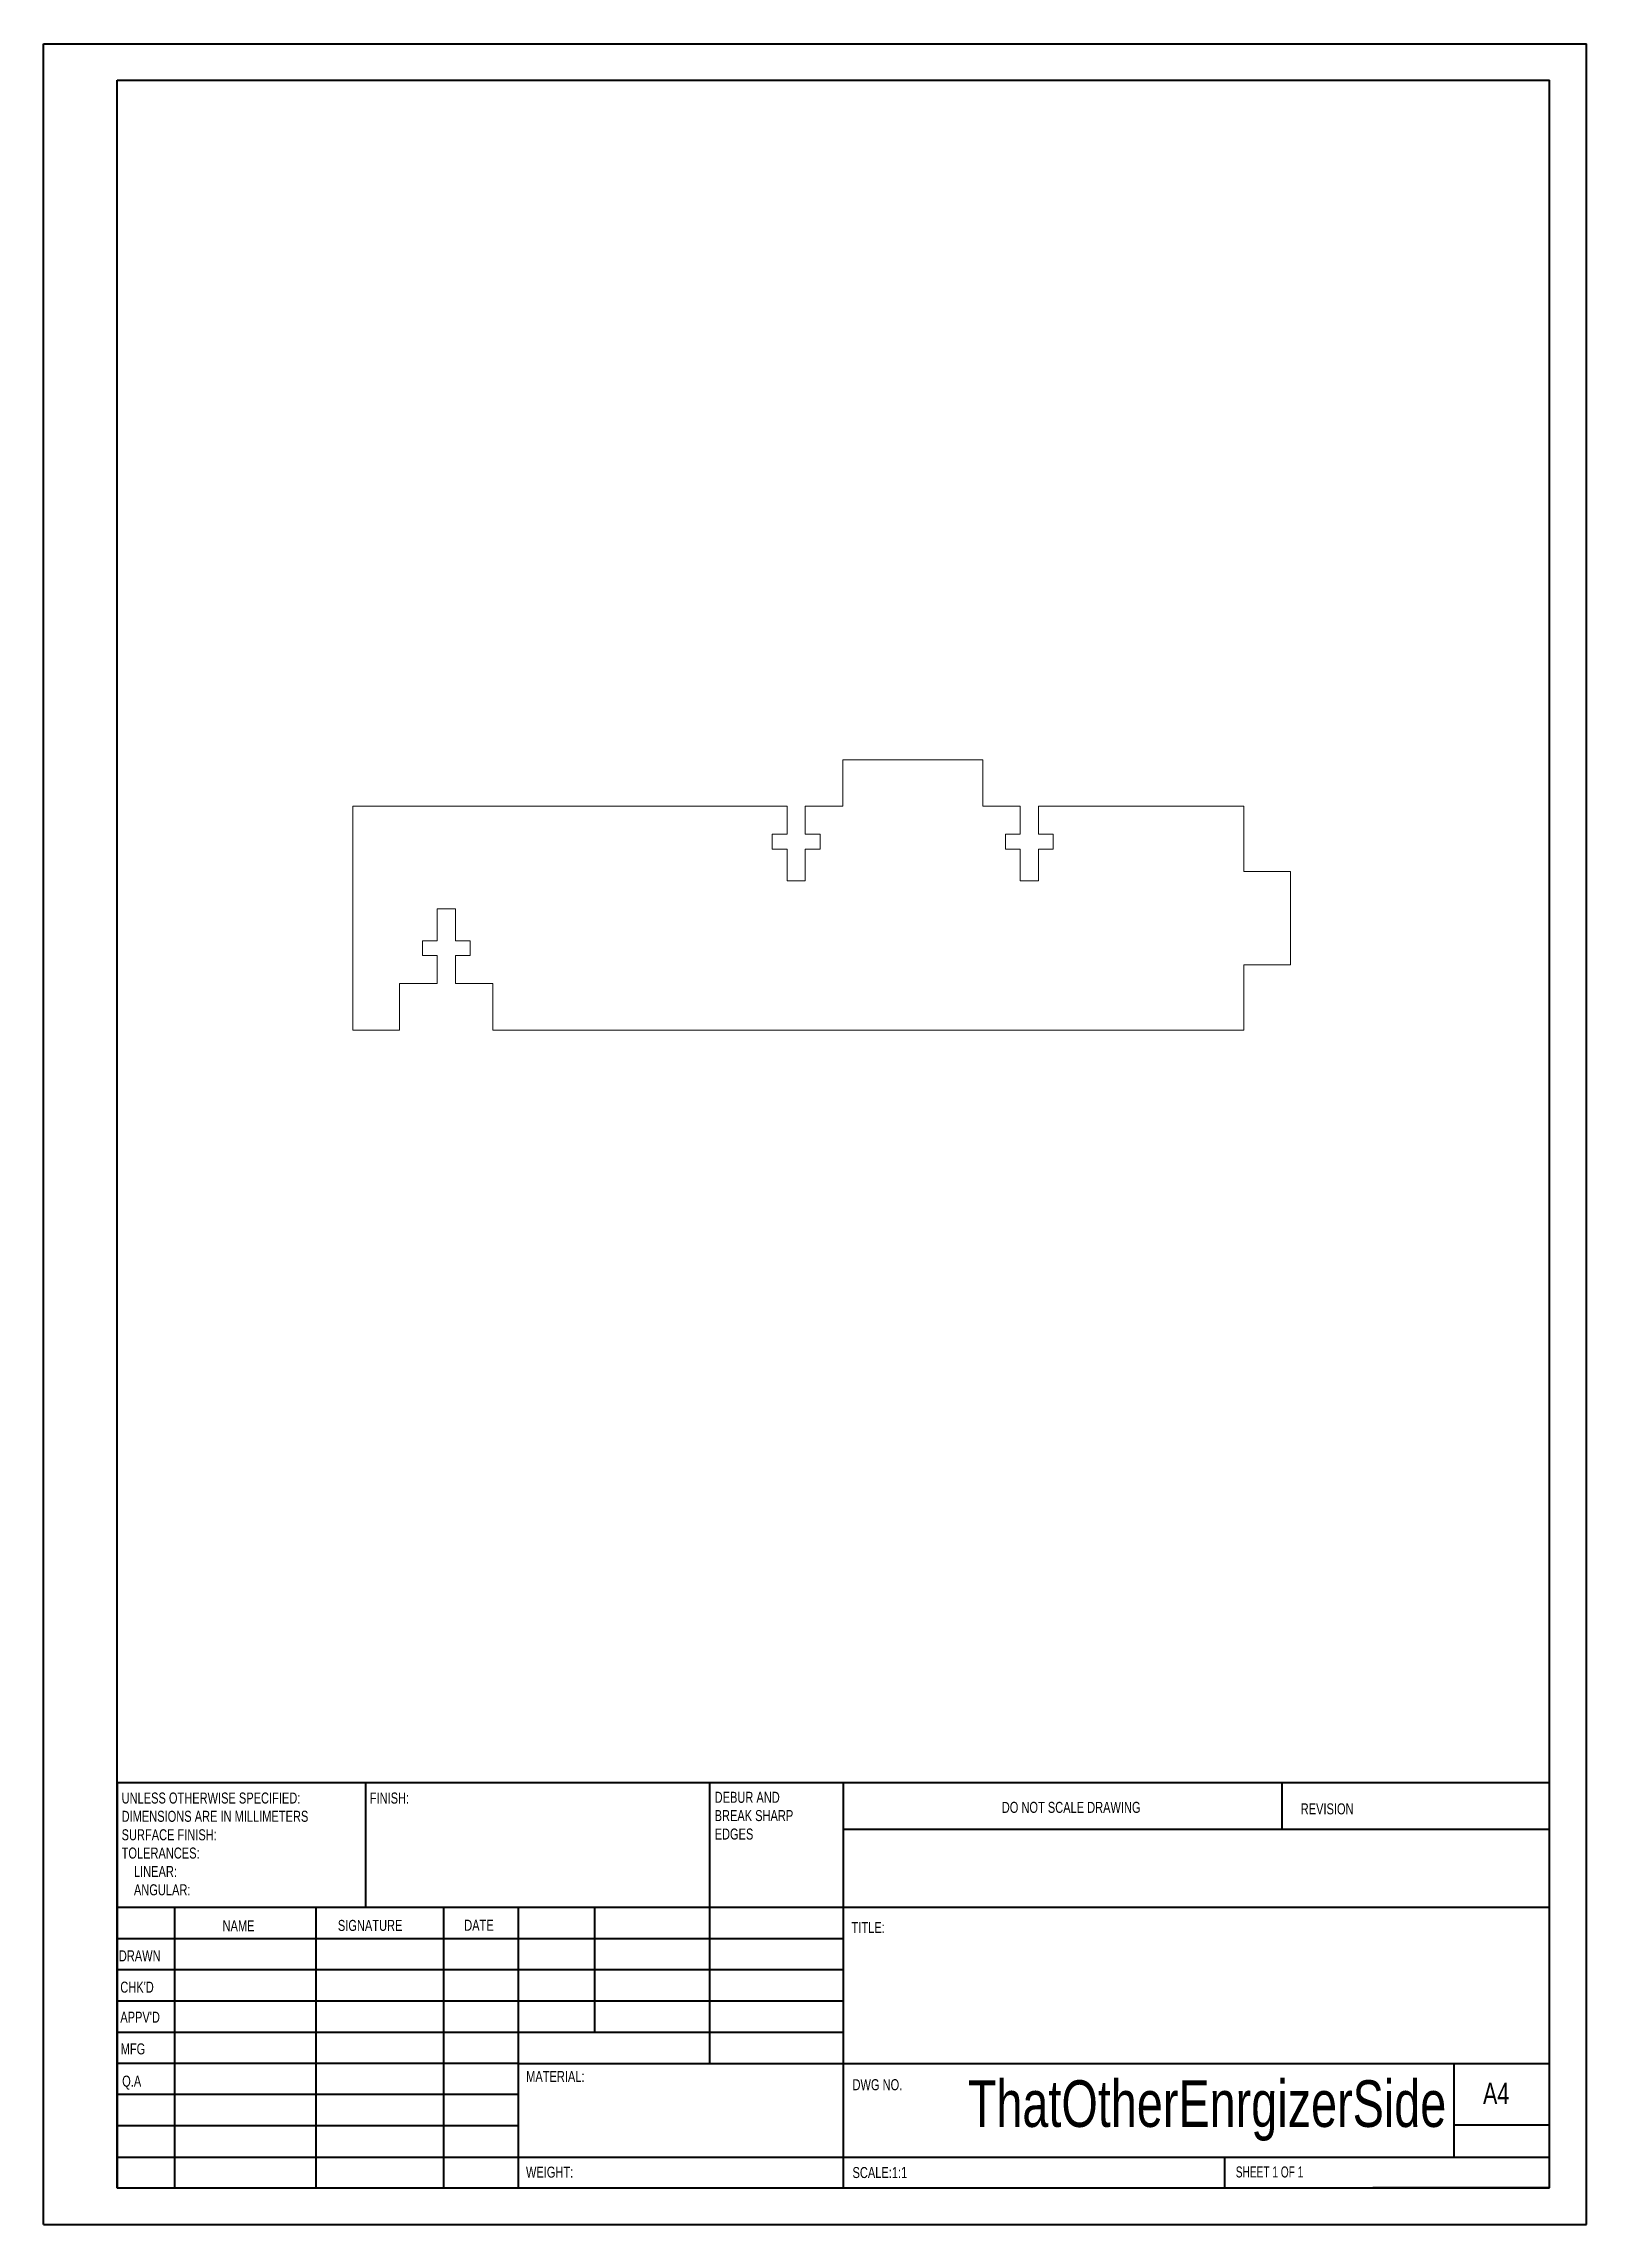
# Model space of a CAD drawing. Header units: inches. Extents: x 0 to 8.3, y 0 to 11.7.
import ezdxf

# ---------------------------------------------------------------- set-up
doc = ezdxf.new("R2010")
doc.units = ezdxf.units.IN
doc.header["$MEASUREMENT"] = 0
doc.styles.add('SLDTEXTSTYLE0', font='TXT', dxfattribs={"width": 0.75})
doc.styles.add('SLDTEXTSTYLE1', font='TXT', dxfattribs={"width": 0.6875})

# ---------------------------------------------------------------- blocks, each defined once
blk = doc.blocks.new('SW_NOTE_0')
at = {"color": 0, "linetype": 'Continuous', "lineweight": 0, "attachment_point": 1, "style": 'SLDTEXTSTYLE0'}
for s, insert, char_height in [('DEBUR AND', (0, 0.076), 0.0591), ('BREAK SHARP', (0, -0.022), 0.05906), ('EDGES', (0, -0.121), 0.0591)]:
    blk.add_mtext(s, dxfattribs=dict(at, insert=insert, char_height=char_height))
blk = doc.blocks.new('SW_NOTE_1')
at = {"color": 0, "linetype": 'Continuous', "lineweight": 0, "attachment_point": 1, "style": 'SLDTEXTSTYLE0'}
for s, insert, char_height in [('UNLESS OTHERWISE SPECIFIED:', (0, 0.076), 0.05906), ('DIMENSIONS ARE IN MILLIMETERS', (0, -0.022), 0.05906), ('TOLERANCES:', (0, -0.219), 0.05906), ('SURFACE FINISH:', (0, -0.121), 0.05906), ('LINEAR:', (0.066, -0.318), 0.0591), ('ANGULAR:', (0.066, -0.416), 0.0591)]:
    blk.add_mtext(s, dxfattribs=dict(at, insert=insert, char_height=char_height))

msp = doc.modelspace()

# ---------------------------------------------------------------- linework, layer by layer
at = {"color": 7, "linetype": 'Continuous', "lineweight": 40}
for p, q in [((0.003, 0.008), (0.003, 11.701)), ((0.003, 11.701), (8.271, 11.701)), ((8.271, 0.008), (8.271, 11.701)), ((8.271, 11.505), (8.271, 11.701)), ((0.397, 11.505), (8.074, 11.505)), ((0.397, 0.205), (0.397, 11.505)), ((8.074, 0.205), (8.074, 11.505)), ((0.398, 2.377), (8.074, 2.377)), ((0.398, 2.377), (0.398, 0.202)), ((1.729, 1.708), (1.729, 2.377)), ((3.571, 2.377), (3.571, 0.871)), ((4.288, 2.377), (4.288, 0.202)), ((6.641, 2.13), (6.641, 2.381)), ((8.074, 2.126), (4.288, 2.126)), ((8.074, 1.708), (0.398, 1.708)), ((0.705, 1.708), (0.705, 0.202)), ((1.461, 1.708), (1.461, 0.202)), ((2.146, 1.708), (2.146, 0.202)), ((2.548, 0.202), (2.548, 1.708)), ((2.957, 1.038), (2.957, 1.708)), ((4.288, 1.54), (0.398, 1.54)), ((4.288, 1.373), (0.398, 1.373)), ((4.288, 1.206), (0.398, 1.206)), ((4.288, 1.038), (0.398, 1.038)), ((2.548, 0.871), (0.398, 0.871)), ((2.548, 0.871), (8.074, 0.871)), ((7.562, 0.373), (7.562, 0.875)), ((2.548, 0.704), (0.398, 0.704)), ((2.548, 0.536), (0.398, 0.536)), ((8.074, 0.54), (7.562, 0.54)), ((0.398, 0.369), (8.074, 0.369)), ((6.334, 0.205), (6.334, 0.373)), ((0.397, 0.205), (8.074, 0.205)), ((8.074, 0.205), (7.126, 0.205)), ((0.003, 0.008), (8.271, 0.008))]:
    msp.add_line(p, q, dxfattribs=at)
at = {"color": 7, "linetype": 'Continuous', "lineweight": 15}
for p, q in [((4.286, 7.612), (4.286, 7.862)), ((4.286, 7.862), (5.036, 7.862)), ((5.036, 7.612), (5.036, 7.862)), ((1.661, 7.612), (1.661, 6.412)), ((3.987, 7.612), (1.661, 7.612)), ((3.987, 7.612), (3.987, 7.462)), ((4.085, 7.612), (4.085, 7.462)), ((4.286, 7.612), (4.085, 7.612)), ((5.237, 7.612), (5.036, 7.612)), ((5.237, 7.612), (5.237, 7.462)), ((5.335, 7.612), (5.335, 7.462)), ((6.436, 7.612), (5.335, 7.612)), ((6.436, 7.262), (6.436, 7.612)), ((3.908, 7.462), (3.987, 7.462)), ((3.908, 7.462), (3.908, 7.383)), ((3.908, 7.383), (3.987, 7.383)), ((3.987, 7.383), (3.987, 7.212)), ((4.085, 7.462), (4.164, 7.462)), ((4.085, 7.383), (4.085, 7.212)), ((4.085, 7.383), (4.164, 7.383)), ((4.164, 7.462), (4.164, 7.383)), ((5.237, 7.462), (5.158, 7.462)), ((5.158, 7.462), (5.158, 7.383)), ((5.237, 7.383), (5.158, 7.383)), ((5.237, 7.383), (5.237, 7.212)), ((5.414, 7.462), (5.335, 7.462)), ((5.335, 7.383), (5.335, 7.212)), ((5.414, 7.383), (5.335, 7.383)), ((5.414, 7.462), (5.414, 7.383)), ((6.686, 7.262), (6.436, 7.262)), ((6.686, 6.762), (6.686, 7.262)), ((3.987, 7.212), (4.085, 7.212)), ((5.335, 7.212), (5.237, 7.212)), ((2.112, 7.062), (2.21, 7.062)), ((2.112, 6.891), (2.112, 7.062)), ((2.21, 6.891), (2.21, 7.062)), ((2.112, 6.891), (2.033, 6.891)), ((2.033, 6.891), (2.033, 6.812)), ((2.112, 6.812), (2.033, 6.812)), ((2.112, 6.662), (2.112, 6.812)), ((2.21, 6.891), (2.289, 6.891)), ((2.21, 6.812), (2.289, 6.812)), ((2.21, 6.662), (2.21, 6.812)), ((2.289, 6.891), (2.289, 6.812)), ((6.686, 6.762), (6.436, 6.762)), ((6.436, 6.412), (6.436, 6.762)), ((1.911, 6.412), (1.911, 6.662)), ((1.911, 6.662), (2.112, 6.662)), ((2.21, 6.662), (2.411, 6.662)), ((2.411, 6.412), (2.411, 6.662)), ((1.911, 6.412), (1.661, 6.412)), ((6.436, 6.412), (2.411, 6.412))]:
    msp.add_line(p, q, dxfattribs=at)

# ---------------------------------------------------------------- block references
at = {"color": 7, "linetype": 'Continuous', "lineweight": 0}
for name, p in [('SW_NOTE_1', (0.421, 2.248)), ('SW_NOTE_0', (3.599, 2.252))]:
    msp.add_blockref(name, p, dxfattribs=at)

# ---------------------------------------------------------------- texts
for s, insert, char_height, attachment_point, style in [('FINISH:', (1.751, 2.324), 0.0591, 1, 'SLDTEXTSTYLE0'), ('DO NOT SCALE DRAWING', (5.138, 2.274), 0.05906, 1, 'SLDTEXTSTYLE0'), ('REVISION', (6.74, 2.266), 0.0591, 1, 'SLDTEXTSTYLE0'), ('NAME', (0.962, 1.639), 0.0591, 1, 'SLDTEXTSTYLE0'), ('SIGNATURE', (1.58, 1.641), 0.0591, 1, 'SLDTEXTSTYLE0'), ('DATE', (2.257, 1.642), 0.0591, 1, 'SLDTEXTSTYLE0'), ('TITLE:', (4.333, 1.63), 0.0591, 1, 'SLDTEXTSTYLE0'), ('DRAWN', (0.406, 1.478), 0.0591, 1, 'SLDTEXTSTYLE0'), ("CHK'D", (0.414, 1.31), 0.0591, 1, 'SLDTEXTSTYLE0'), ("APPV'D", (0.414, 1.149), 0.0591, 1, 'SLDTEXTSTYLE0'), ('MFG', (0.416, 0.979), 0.0591, 1, 'SLDTEXTSTYLE0'), ('MATERIAL:', (2.589, 0.831), 0.0591, 1, 'SLDTEXTSTYLE0'), ('Q.A', (0.424, 0.806), 0.0591, 1, 'SLDTEXTSTYLE0'), ('DWG NO.', (4.338, 0.787), 0.0591, 1, 'SLDTEXTSTYLE0'), ('ThatOtherEnrgizerSide', (6.238, 0.781), 0.25, 2, 'SLDTEXTSTYLE0'), ('A4', (7.717, 0.768), 0.1146, 1, 'SLDTEXTSTYLE0'), ('WEIGHT:', (2.588, 0.318), 0.059, 1, 'SLDTEXTSTYLE0'), ('SCALE:1:1', (4.338, 0.316), 0.0591, 1, 'SLDTEXTSTYLE0'), ('SHEET 1 OF 1', (6.392, 0.319), 0.05906, 1, 'SLDTEXTSTYLE1')]:
    msp.add_mtext(s, dxfattribs=dict(at, insert=insert, char_height=char_height, attachment_point=attachment_point, style=style))

doc.saveas('drawing.dxf')
